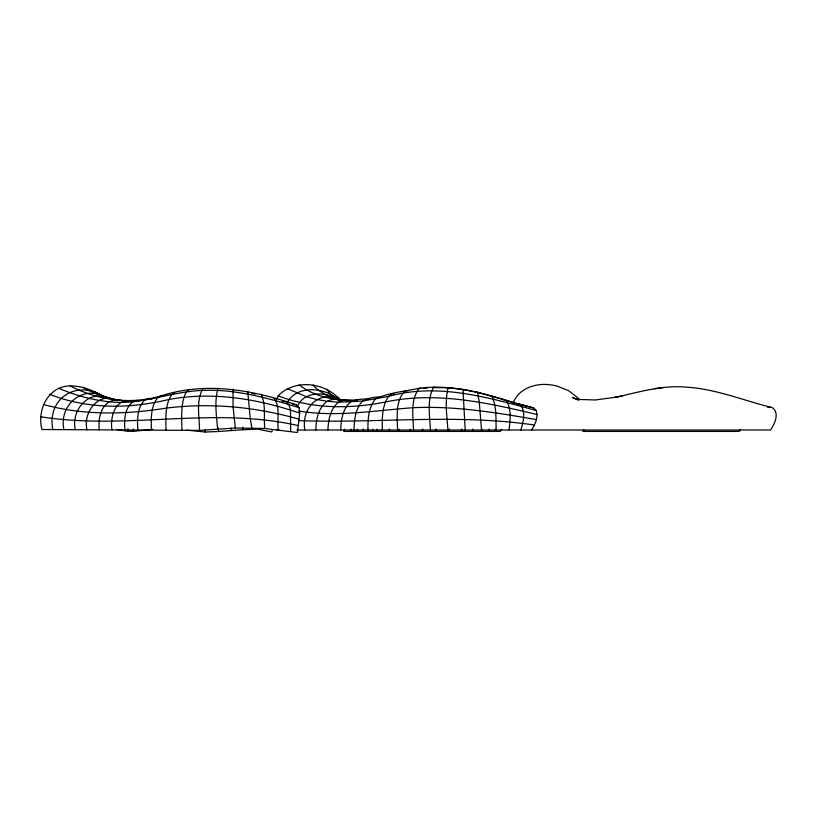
<?xml version="1.0" encoding="UTF-8"?>
<svg xmlns="http://www.w3.org/2000/svg" width="817" height="817" viewBox="0 0 817 817"><rect width="100%" height="100%" fill="white"/><g stroke="black" fill="none" stroke-linecap="round" stroke-linejoin="round"><path stroke-width="1.23" d="M186.664 430.14L205.169 432.019L218.343 431.509L242.741 429.732L242.761 427.291M367.926 430.018C367.834 419.417 368.365 407.683 375.299 399.064C388.831 392.517 404.67 391.455 419.315 388.259C451.964 384.01 484.103 393.191 514.843 403.169M218.343 431.509L218.466 428.037M472.573 431.427L472.675 429.099M354.016 430.018C354.21 419.948 355.313 408.735 362.574 401.076C368.191 397.94 375.095 396.796 381.427 396.96M315.934 430.018C315.903 419.591 318.303 407.867 327.157 401.31C336.533 396.511 346.939 402.015 356.886 400.687M233.059 389.209L233.08 406.795L235.347 428.026L264.728 428.496L297.459 432.54L299.665 413.106L299.155 407.673L296.04 404.711C252.851 389.975 206.007 381.447 161.419 395.745C131.047 405.018 98.122 400.35 70.16 385.93C48.111 386.084 36.765 410.093 41.922 429.497L199.522 430.416L235.347 428.026M340.648 430.018C341.036 420.152 342.65 409.164 350.279 402.127C356.028 399.084 362.911 398.88 369.264 399.207M461.452 431.427L461.625 428.996M481.56 431.427L481.734 428.956M205.169 432.019L205.353 429.599M327.913 430.018C328.281 420.03 330.334 408.888 338.463 402.209C344.202 399.043 350.912 400.024 357.182 400.31M509.165 430.018C509.951 420.193 512.034 408.531 505.733 400.075L476.474 392.037M531.52 430.018C535.104 424.35 538.566 417.273 536.156 410.502L533.593 407.908L502.863 399.523M448.829 431.427L449.166 428.945M350.707 431.427L351.024 429.16M381.927 431.427L382.233 429.201M117.045 429.528L127.411 431.243L133.11 431.356L133.508 428.976M488.689 431.427L489.087 429.17M127.411 431.243L127.912 428.751M435.471 431.427L435.982 428.976M388.882 431.427L389.546 429.027M422.144 431.427L422.798 429.078M520.837 430.018C523.186 421.929 526.424 410.961 519.643 404.201L516.038 403.537L533.593 407.908M409.552 431.427L410.246 429.242M272.408 429.844L271.724 431.968L257.733 429.139L242.741 429.732M398.267 431.427L399.013 429.16M344.6 429.129L343.773 431.427L500.27 431.427L501.628 429.293M513.178 403.506C517.886 388.524 535.625 382.856 549.902 384.766A63.052 56.414 85.1 0 1 557.143 386.124L568.581 390.669L578.038 398.002A30.964 27.533 82.9 0 1 579.559 399.799M494.683 431.427L495.541 429.058M218.037 388.157C214.248 401.3 216.444 415.557 217.649 428.986M276.064 400.412L278.178 395.837C294.569 378.506 325.881 382.376 340.24 400.197M287.175 402.424C297.643 384.45 324.809 387.421 338.8 399.748M297.378 406.427C304.557 390.414 326.218 391.741 339.045 399.891M740.386 429.405L739.324 431.427L582.817 431.427L583.889 429.936M203.096 388.351C195.774 400.626 199.409 416.721 199.522 430.416M462.973 389.362L465.2 430.018M188.625 390.107L186.143 392.027C160.612 395.479 135.438 405.028 109.376 401.76C91.953 399.983 74.98 395.244 58.926 388.32M174.746 392.763L171.703 394.54C164.768 404.915 165.851 418.233 166.004 430.15M623.902 395.469L615.038 397.44C638.424 392.242 661.944 384.97 686.188 387.125C715.386 388.861 742.694 400.146 770.758 407.285M616.498 397.113L595.389 399.962L578.538 399.452M654.315 388.729L663.2 387.534M152.85 429.333L133.11 431.356M423.431 388.483L427.117 388.157M433.255 387.626L449.35 387.738M276.83 430.018L279.23 430.018M296.826 430.018L770.574 430.018C774.414 424.074 779.479 414.219 773.25 408.275A53.902 17.851 -53.9 0 0 770.012 407.183A55.75 18.464 -53.9 0 0 767.531 407.244M298.542 420.622C377.158 423.512 456.06 413.525 534.43 425.034M282.039 401.382L285.613 401.647L288.871 404.558L299.155 407.673M435.716 387.411L433.572 387.217C426.74 400.187 429.834 415.955 430.416 430.018M99.245 429.956C98.275 419.775 99.98 407.632 109.376 401.76C115.932 398.492 123.061 401.198 129.954 401.351M349.931 400.728C332.039 399.952 313.708 396.143 299.288 384.878M70.16 385.93C83.181 385.604 94.752 391.629 105.996 397.389M421.245 388.473L419.315 388.259C410.114 399.717 413.167 416.323 413.494 430.018M129.015 401.218C114.217 399.39 110.06 418.621 111.939 429.977M292.741 404.303L296.04 404.711M407.795 390.935L405.518 390.649C394.938 400.289 397.399 417.038 397.522 430.018M40.85 416.803C126.165 430.314 213.135 406.192 297.95 425.555M394.1 393.947L392.191 393.692L388.473 396.368L362.574 401.076L338.463 402.209L327.157 401.31L316.414 399.431L306.201 396.633L287.206 388.586M298.685 411.012C336.716 417.344 374.993 410.481 412.983 407.724C454.497 405.722 495.684 412.514 536.432 419.611M139.452 400.708L137.215 400.401L132.691 401.984C124.47 408.561 124.092 420.214 124.899 429.885M121.743 400.585C108.028 398.563 94.803 393.968 82.721 387.197M489.74 395.551L491.722 395.979C496.879 406.406 495.776 418.692 496.164 430.018M537.096 414.546C487.606 402.761 436.125 391.18 385.307 402.015C349.85 409.072 312.257 409.041 278.178 395.837M152.074 399.094L148.623 398.308L144.915 399.85C137.042 407.52 137.154 419.601 137.848 429.824M43.321 404.466C83.528 415.618 125.767 414.638 166.648 408.071C210.939 402.536 256.089 406.958 298.94 419.162M536.156 410.502C488.352 397.44 437.953 382.611 388.473 396.368C381.958 406.212 381.988 418.641 382.376 430.018M251.687 393.243L255.2 394.111M575.515 398.839L578.232 399.523L572.257 397.419L578.436 400.075M163.471 396.306L161.419 395.745L157.998 397.379C150.451 406.274 151.084 418.927 151.462 429.895M49.694 394.305C87.633 409.45 129.515 408.857 168.772 399.533C212.686 391.292 257.845 398.819 299.665 413.106M338.779 400.054C329.333 396.776 319.804 392.752 313.054 385.062M105.934 397.46C83.099 383.888 58.518 405.089 63.951 429.824M111.439 399.37C90.687 387.493 70.701 408.612 75.276 429.742M117.413 400.749C99.061 390.628 82.548 412.33 87.011 429.834M342.65 400.596C320.254 388.657 301.105 406.57 304.792 430.018M575.689 398.614L577.394 399.697M337.033 399.207L330.374 393.988L326.749 389.249M95.129 391.854L101.155 396.041M104.811 397.716C78.871 378.526 46.477 397.123 52.85 429.783M274.022 398.471C280.762 407.285 276.708 419.703 278.311 430.008M338.248 397.225L340.229 400.33M261.45 394.938C265.974 405.344 263.677 417.416 264.728 428.496M368.273 429.201L368.967 431.427M363.187 429.017L363.79 431.427M247.725 391.496L250.278 418.692L251.85 427.842M372.552 429.293L373.052 431.427M447.91 430.018C447.011 416.027 444.591 401.474 448.165 387.707L462.871 389.484L477.455 392.323L479.303 402.127L481.509 430.018M357.356 429.139L357.54 431.427M376.892 429.293L377.005 431.427M290.648 431.274L290.484 409.93L288.871 404.558C255.69 394.642 220.917 386.502 186.143 392.027C180.394 403.884 181.752 417.63 181.956 430.416M231.252 428.088L231.252 430.447"/></g></svg>
